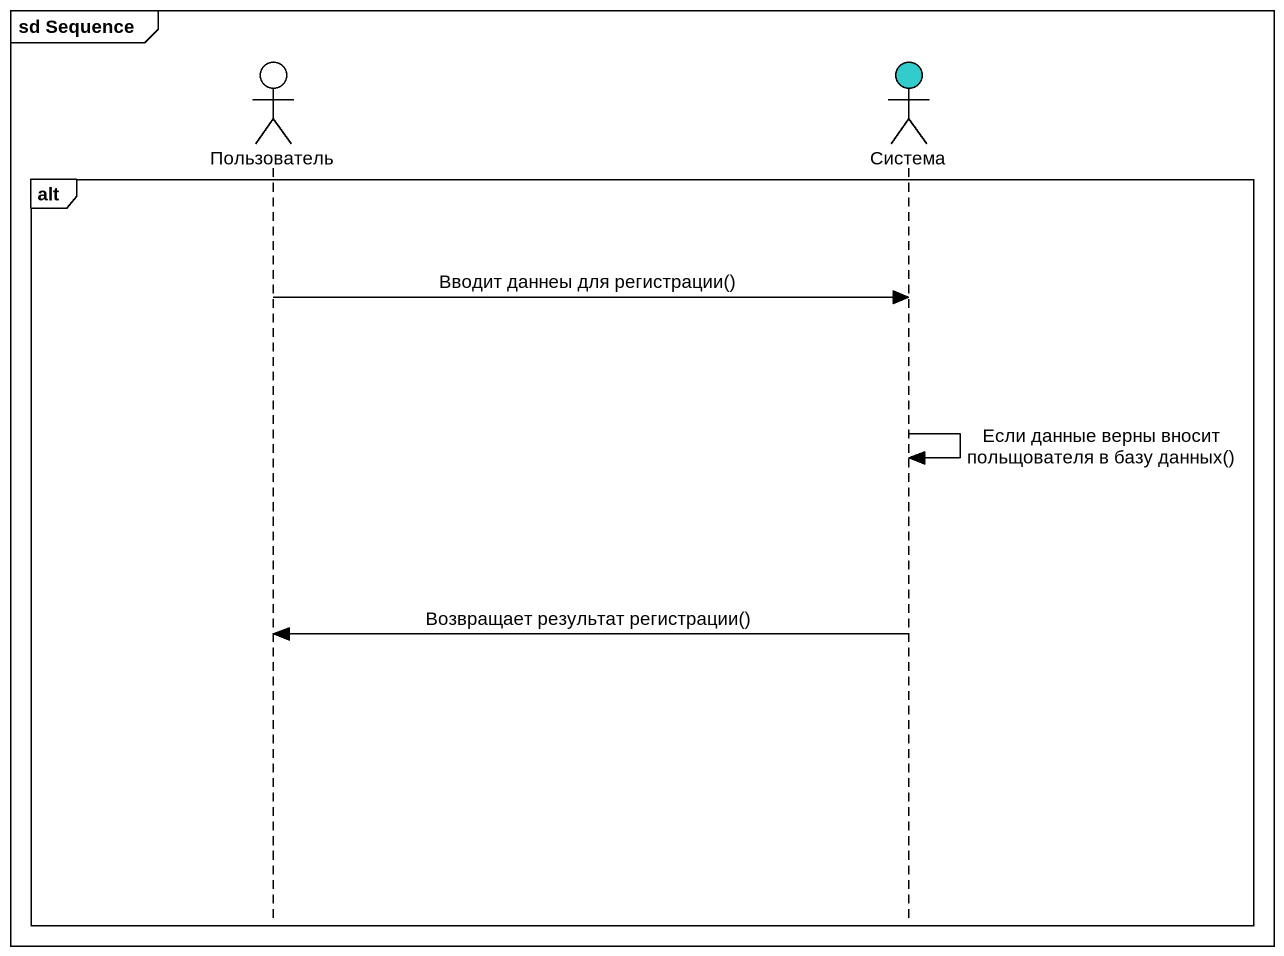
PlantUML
@startuml
mainframe sd Sequence
hide footbox
actor Пользователь
actor Система #33CCCC

alt
  Пользователь -> Система : Вводит даннеы для регистрации()
  Система -> Система : Если данные верны вносит польщователя в базу данных()
  Система -> Пользователь : Возвращает результат регистрации()
end
@enduml
